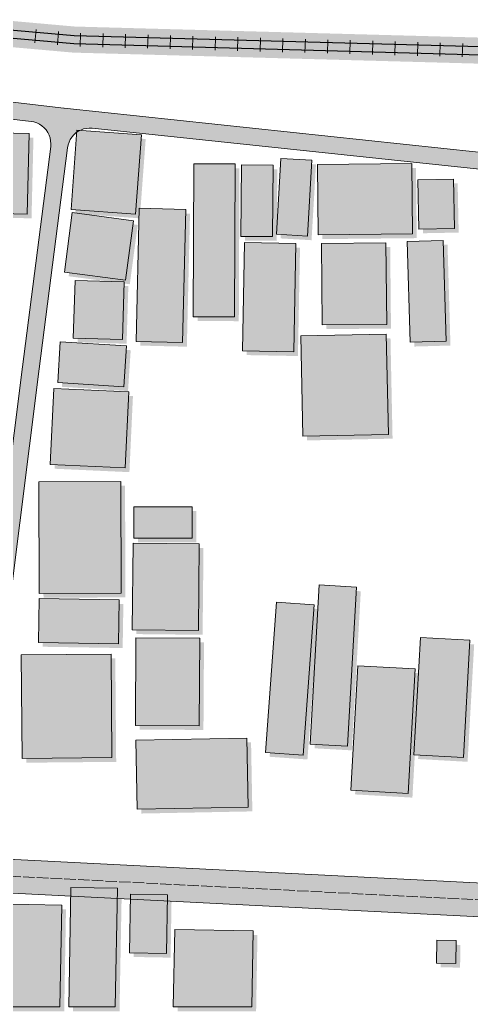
# Model space of a CAD drawing. Header units: metres. Extents: x 305859 to 307221, y 9155922 to 9156786.
# Drawn here: x 306411 to 306491.3, y 9155924.2 to 9156100.6 of the extents above; entities that cross this region are included whole.
import ezdxf

# ---------------------------------------------------------------- set-up
doc = ezdxf.new("R2010")
doc.units = ezdxf.units.M
doc.linetypes.add('DASHED', pattern=[1.524, 1.27, -0.254])
for name, color, linetype, lineweight, true_color in [('B-BAYANGAN', 7, 'Continuous', 0, 0x76786c), ('J-PERKERASAN_JALAN', 7, 'Continuous', 9, 0x989896), ('J-SUMBU_KOLEKTOR', 7, 'DASHED', 18, 0xffffff), ('K-BANGUNAN_LUAR_TAPAK', 7, 'Continuous', 9, 0xdedede), ('K-REL_BALAS', 7, 'Continuous', 0, 0xb0a89c), ('K-REL_BANTALAN', 7, 'Continuous', 9, 0x5a5a5a), ('K-REL_KA', 7, 'Continuous', 25, 0x282828)]:
    doc.layers.add(name, color=color, linetype=linetype, lineweight=lineweight, true_color=true_color)

msp = doc.modelspace()

# ---------------------------------------------------------------- hatches: boundary and pattern name
at = {"layer": 'B-BAYANGAN', "true_color": 0x76786c}
h = msp.add_hatch(color=8, dxfattribs=at)
h.dxf.hatch_style = 1
h.paths.add_polyline_path([(306394.41, 9156080.01), (306413.42, 9156079.58), (306413.08, 9156065.25), (306394.07, 9156065.69), (306394.41, 9156080.01)])
h = msp.add_hatch(color=8, dxfattribs=at)
h.dxf.hatch_style = 1
h.paths.add_polyline_path([(306421.9, 9156080.21), (306433.39, 9156079.36), (306432.34, 9156065.25), (306420.86, 9156066.1), (306421.9, 9156080.21)])
h = msp.add_hatch(color=8, dxfattribs=at)
h.dxf.hatch_style = 1
h.paths.add_polyline_path([(306458.18, 9156075.17), (306463.68, 9156074.85), (306462.89, 9156061.36), (306457.39, 9156061.68), (306458.18, 9156075.17)])
h = msp.add_hatch(color=8, dxfattribs=at)
h.dxf.hatch_style = 1
h.paths.add_polyline_path([(306442.72, 9156074.19), (306450.07, 9156074.17), (306449.95, 9156046.96), (306442.61, 9156046.99), (306442.72, 9156074.19)])
h = msp.add_hatch(color=8, dxfattribs=at)
h.dxf.hatch_style = 1
h.paths.add_polyline_path([(306451.16, 9156074.01), (306456.8, 9156073.96), (306456.7, 9156061.25), (306451.07, 9156061.3), (306451.16, 9156074.01)])
h = msp.add_hatch(color=8, dxfattribs=at)
h.dxf.hatch_style = 1
h.paths.add_polyline_path([(306464.7, 9156074.06), (306481.47, 9156074.23), (306481.6, 9156061.73), (306464.83, 9156061.56), (306464.7, 9156074.06)])
h = msp.add_hatch(color=8, dxfattribs=at)
h.dxf.hatch_style = 1
h.paths.add_polyline_path([(306482.54, 9156071.35), (306488.88, 9156071.47), (306489.06, 9156062.72), (306482.72, 9156062.6), (306482.54, 9156071.35)])
h = msp.add_hatch(color=8, dxfattribs=at)
h.dxf.hatch_style = 1
h.paths.add_polyline_path([(306432.98, 9156066.29), (306441.27, 9156066.09), (306440.71, 9156042.42), (306432.42, 9156042.62), (306432.98, 9156066.29)])
h = msp.add_hatch(color=8, dxfattribs=at)
h.dxf.hatch_style = 1
h.paths.add_polyline_path([(306431.97, 9156064.08), (306430.56, 9156053.53), (306419.68, 9156054.95), (306421.08, 9156065.51), (306431.97, 9156064.08)])
h = msp.add_hatch(color=8, dxfattribs=at)
h.dxf.hatch_style = 1
h.paths.add_polyline_path([(306451.73, 9156060.19), (306460.84, 9156060.02), (306460.47, 9156040.76), (306451.36, 9156040.93), (306451.73, 9156060.19)])
h = msp.add_hatch(color=8, dxfattribs=at)
h.dxf.hatch_style = 1
h.paths.add_polyline_path([(306465.42, 9156060.03), (306476.88, 9156060.13), (306477.02, 9156045.65), (306465.55, 9156045.55), (306465.42, 9156060.03)])
h = msp.add_hatch(color=8, dxfattribs=at)
h.dxf.hatch_style = 1
h.paths.add_polyline_path([(306480.66, 9156060.38), (306487.08, 9156060.56), (306487.6, 9156042.63), (306481.18, 9156042.45), (306480.66, 9156060.38)])
h = msp.add_hatch(color=8, dxfattribs=at)
h.dxf.hatch_style = 1
h.paths.add_polyline_path([(306430.3, 9156053.19), (306429.99, 9156042.95), (306421.26, 9156043.21), (306421.57, 9156053.45), (306430.3, 9156053.19)])
h = msp.add_hatch(color=8, dxfattribs=at)
h.dxf.hatch_style = 1
h.paths.add_polyline_path([(306461.71, 9156043.61), (306476.93, 9156043.93), (306477.3, 9156026.07), (306462.08, 9156025.75), (306461.71, 9156043.61)])
h = msp.add_hatch(color=8, dxfattribs=at)
h.dxf.hatch_style = 1
h.paths.add_polyline_path([(306430.72, 9156041.8), (306430.24, 9156034.53), (306418.48, 9156035.29), (306418.94, 9156042.56), (306430.72, 9156041.8)])
h = msp.add_hatch(color=8, dxfattribs=at)
h.dxf.hatch_style = 1
h.paths.add_polyline_path([(306431.12, 9156033.64), (306430.49, 9156020.11), (306417.17, 9156020.72), (306417.8, 9156034.25), (306431.12, 9156033.64)])
h = msp.add_hatch(color=8, dxfattribs=at)
h.dxf.hatch_style = 1
h.paths.add_polyline_path([(306429.71, 9156017.69), (306429.79, 9155997.84), (306415.21, 9155997.78), (306415.13, 9156017.63), (306429.71, 9156017.69)])
h = msp.add_hatch(color=8, dxfattribs=at)
h.dxf.hatch_style = 1
h.paths.add_polyline_path([(306432, 9156013.21), (306442.39, 9156013.22), (306442.4, 9156007.63), (306432.01, 9156007.62), (306432, 9156013.21)])
h = msp.add_hatch(color=8, dxfattribs=at)
h.dxf.hatch_style = 1
h.paths.add_polyline_path([(306431.89, 9156006.74), (306443.67, 9156006.62), (306443.51, 9155991.19), (306431.73, 9155991.31), (306431.89, 9156006.74)])
h = msp.add_hatch(color=8, dxfattribs=at)
h.dxf.hatch_style = 1
h.paths.add_polyline_path([(306465, 9155999.31), (306471.65, 9155998.93), (306470.05, 9155970.63), (306463.42, 9155971), (306465, 9155999.31)])
h = msp.add_hatch(color=8, dxfattribs=at)
h.dxf.hatch_style = 1
h.paths.add_polyline_path([(306429.42, 9155996.66), (306429.29, 9155988.83), (306415.08, 9155989.06), (306415.21, 9155996.89), (306429.42, 9155996.66)])
h = msp.add_hatch(color=8, dxfattribs=at)
h.dxf.hatch_style = 1
h.paths.add_polyline_path([(306457.39, 9155996.26), (306464.11, 9155995.77), (306462.16, 9155969.01), (306455.43, 9155969.49), (306457.39, 9155996.26)])
h = msp.add_hatch(color=8, dxfattribs=at)
h.dxf.hatch_style = 1
h.paths.add_polyline_path([(306432.41, 9155989.9), (306443.76, 9155989.85), (306443.66, 9155974.27), (306432.32, 9155974.32), (306432.41, 9155989.9)])
h = msp.add_hatch(color=8, dxfattribs=at)
h.dxf.hatch_style = 1
h.paths.add_polyline_path([(306483.02, 9155989.98), (306491.82, 9155989.49), (306490.65, 9155968.6), (306481.84, 9155969.09), (306483.02, 9155989.98)])
h = msp.add_hatch(color=8, dxfattribs=at)
h.dxf.hatch_style = 1
h.paths.add_polyline_path([(306427.98, 9155987.02), (306428.14, 9155968.59), (306412.16, 9155968.44), (306412, 9155986.89), (306427.98, 9155987.02)])
h = msp.add_hatch(color=8, dxfattribs=at)
h.dxf.hatch_style = 1
h.paths.add_polyline_path([(306471.87, 9155984.94), (306482.08, 9155984.38), (306480.83, 9155962.23), (306470.63, 9155962.8), (306471.87, 9155984.94)])
h = msp.add_hatch(color=8, dxfattribs=at)
h.dxf.hatch_style = 1
h.paths.add_polyline_path([(306432.38, 9155971.69), (306452.13, 9155972.06), (306452.36, 9155959.78), (306432.6, 9155959.4), (306432.38, 9155971.69)])
h = msp.add_hatch(color=8, dxfattribs=at)
h.dxf.hatch_style = 1
h.paths.add_polyline_path([(306420.85, 9155945.5), (306429.12, 9155945.35), (306428.73, 9155924.25), (306420.47, 9155924.25), (306420.85, 9155945.5)])
h = msp.add_hatch(color=8, dxfattribs=at)
h.dxf.hatch_style = 1
h.paths.add_polyline_path([(306431.42, 9155944.32), (306437.99, 9155944.22), (306437.82, 9155933.77), (306431.23, 9155933.89), (306431.42, 9155944.32)])
h = msp.add_hatch(color=8, dxfattribs=at)
h.dxf.hatch_style = 1
h.paths.add_polyline_path([(306407.2, 9155942.59), (306419.21, 9155942.37), (306418.89, 9155924.25), (306406.87, 9155924.25), (306407.2, 9155942.59)])
h = msp.add_hatch(color=8, dxfattribs=at)
h.dxf.hatch_style = 1
h.paths.add_polyline_path([(306439.3, 9155938.05), (306453.27, 9155937.81), (306453.03, 9155924.25), (306439.05, 9155924.25), (306439.3, 9155938.05)])
h = msp.add_hatch(color=8, dxfattribs=at)
h.dxf.hatch_style = 1
h.paths.add_polyline_path([(306485.92, 9155936.1), (306489.38, 9155936.04), (306489.31, 9155931.99), (306485.85, 9155932.06), (306485.92, 9155936.1)])
at = {"layer": 'J-PERKERASAN_JALAN', "true_color": 0xa8a8a6}
h = msp.add_hatch(color=253, dxfattribs=at)
h.dxf.hatch_style = 1
h.paths.add_polyline_path([(306571.65, 9155936.21), (306571.24, 9155935.88), (306570.87, 9155935.51), (306570.56, 9155935.09), (306570.31, 9155934.63), (306570.11, 9155934.14), (306569.98, 9155933.63), (306569.92, 9155933.11), (306569.52, 9155925), (306566.51, 9155925), (306566.93, 9155933.31), (306566.92, 9155933.83), (306566.84, 9155934.35), (306566.7, 9155934.85), (306566.49, 9155935.33), (306566.23, 9155935.78), (306565.9, 9155936.19), (306565.53, 9155936.56), (306565.11, 9155936.87), (306564.65, 9155937.12), (306564.16, 9155937.31), (306563.65, 9155937.44), (306563.14, 9155937.5), (306409.66, 9155945.23), (306409.14, 9155945.22), (306408.62, 9155945.15), (306408.12, 9155945), (306407.64, 9155944.79), (306407.19, 9155944.52), (306406.78, 9155944.2), (306406.41, 9155943.82), (306406.1, 9155943.4), (306405.84, 9155942.94), (306405.65, 9155942.45), (306405.53, 9155941.95), (306405.47, 9155941.43), (306404.69, 9155925), (306401.68, 9155925), (306402.47, 9155941.55), (306402.46, 9155942.07), (306402.38, 9155942.6), (306402.23, 9155943.1), (306402.02, 9155943.59), (306401.75, 9155944.04), (306401.41, 9155944.45), (306401.03, 9155944.81), (306400.6, 9155945.12), (306400.14, 9155945.37), (306399.65, 9155945.56), (306399.13, 9155945.68), (306398.61, 9155945.73), (306357.29, 9155947.12), (306357.29, 9155953.13), (306396.8, 9155951.8), (306397.34, 9155951.82), (306397.87, 9155951.91), (306398.38, 9155952.07), (306398.87, 9155952.29), (306399.32, 9155952.58), (306399.73, 9155952.93), (306400.09, 9155953.33), (306400.39, 9155953.78), (306400.63, 9155954.26), (306400.8, 9155954.77), (306400.9, 9155955.3), (306411.45, 9156038.85), (306416.49, 9156078.01), (306416.52, 9156078.53), (306416.48, 9156079.06), (306416.38, 9156079.57), (306416.2, 9156080.07), (306415.97, 9156080.54), (306415.67, 9156080.98), (306415.32, 9156081.37), (306414.92, 9156081.72), (306414.48, 9156082), (306414, 9156082.23), (306413.5, 9156082.39), (306412.99, 9156082.49), (306357.29, 9156089.03), (306357.29, 9156092.05), (306418.83, 9156084.82), (306418.87, 9156084.82), (306526.09, 9156073.47), (306526.16, 9156073.47), (306564.7, 9156070.03), (306620.15, 9156065.11), (306620.42, 9156065.1), (306854.86, 9156059.86), (306855.39, 9156059.88), (306855.9, 9156059.97), (306856.4, 9156060.13), (306856.88, 9156060.35), (306857.32, 9156060.64), (306857.72, 9156060.97), (306858.08, 9156061.36), (306858.38, 9156061.79), (306858.62, 9156062.26), (306858.8, 9156062.75), (306858.91, 9156063.26), (306858.21, 9156058.67), (306858.19, 9156058.4), (306857.84, 9156052.64), (306857.83, 9156053.18), (306857.76, 9156053.71), (306857.61, 9156054.22), (306857.4, 9156054.71), (306857.12, 9156055.17), (306856.79, 9156055.59), (306856.4, 9156055.96), (306855.96, 9156056.27), (306855.49, 9156056.53), (306854.99, 9156056.71), (306854.47, 9156056.83), (306853.93, 9156056.88), (306620.3, 9156062.1), (306620.25, 9156062.1), (306619.99, 9156062.12), (306619.94, 9156062.12), (306569.48, 9156066.6), (306568.94, 9156066.61), (306568.4, 9156066.55), (306567.88, 9156066.41), (306567.37, 9156066.21), (306566.91, 9156065.94), (306566.48, 9156065.61), (306566.1, 9156065.23), (306565.77, 9156064.8), (306565.51, 9156064.32), (306565.31, 9156063.82), (306565.18, 9156063.3), (306555.48, 9156007.35), (306555.45, 9156007.23), (306555.33, 9156007.24), (306552.63, 9156007.71), (306552.51, 9156007.74), (306552.52, 9156007.86), (306562.07, 9156062.91), (306562.12, 9156063.41), (306562.11, 9156063.92), (306562.04, 9156064.42), (306561.9, 9156064.91), (306561.7, 9156065.38), (306561.45, 9156065.82), (306561.14, 9156066.22), (306560.78, 9156066.59), (306560.38, 9156066.9), (306559.94, 9156067.16), (306559.47, 9156067.36), (306558.99, 9156067.5), (306558.48, 9156067.58), (306525.86, 9156070.48), (306525.83, 9156070.48), (306423.87, 9156081.27), (306423.36, 9156081.29), (306422.84, 9156081.25), (306422.34, 9156081.14), (306421.86, 9156080.96), (306421.4, 9156080.73), (306420.97, 9156080.43), (306420.59, 9156080.09), (306420.25, 9156079.7), (306419.97, 9156079.27), (306419.75, 9156078.8), (306419.58, 9156078.31), (306419.48, 9156077.81), (306414.43, 9156038.48), (306414.43, 9156038.47), (306404, 9155955.83), (306403.96, 9155955.32), (306404, 9155954.82), (306404.09, 9155954.32), (306404.25, 9155953.84), (306404.47, 9155953.38), (306404.74, 9155952.96), (306405.07, 9155952.57), (306405.44, 9155952.23), (306405.85, 9155951.93), (306406.3, 9155951.69), (306406.77, 9155951.51), (306407.26, 9155951.39), (306407.76, 9155951.33), (306563.8, 9155943.48), (306568.94, 9155943.2), (306704.39, 9155935.81), (306704.44, 9155935.81), (306846.44, 9155929.79), (306846.95, 9155929.8), (306847.46, 9155929.88), (306847.96, 9155930.03), (306848.43, 9155930.23), (306848.88, 9155930.5), (306849.28, 9155930.82), (306849.64, 9155931.19), (306849.95, 9155931.6), (306850.21, 9155932.05), (306850.4, 9155932.53), (306850.53, 9155933.03), (306850.6, 9155933.55), (306850.18, 9155926.69), (306856.14, 9155926.32), (306855.99, 9155926.28), (306855.82, 9155926.25), (306855.32, 9155926.07), (306854.85, 9155925.83), (306854.41, 9155925.53), (306854.01, 9155925.18), (306853.86, 9155925), (306817.81, 9155925), (306704.15, 9155929.81), (306704.11, 9155929.82), (306574.14, 9155936.91), (306573.61, 9155936.9), (306573.09, 9155936.83), (306572.59, 9155936.68), (306572.1, 9155936.48), (306571.65, 9155936.21)])
at = {"layer": 'K-BANGUNAN_LUAR_TAPAK', "true_color": 0xececea}
h = msp.add_hatch(color=7, dxfattribs=at)
h.dxf.hatch_style = 1
h.paths.add_polyline_path([(306393.66, 9156080.76), (306412.67, 9156080.33), (306412.33, 9156066), (306393.32, 9156066.44), (306393.66, 9156080.76)])
h = msp.add_hatch(color=7, dxfattribs=at)
h.dxf.hatch_style = 1
h.paths.add_polyline_path([(306421.15, 9156080.96), (306432.64, 9156080.11), (306431.59, 9156066), (306420.11, 9156066.85), (306421.15, 9156080.96)])
h = msp.add_hatch(color=7, dxfattribs=at)
h.dxf.hatch_style = 1
h.paths.add_polyline_path([(306441.97, 9156074.94), (306449.32, 9156074.92), (306449.2, 9156047.71), (306441.86, 9156047.74), (306441.97, 9156074.94)])
h = msp.add_hatch(color=7, dxfattribs=at)
h.dxf.hatch_style = 1
h.paths.add_polyline_path([(306457.43, 9156075.92), (306462.93, 9156075.6), (306462.14, 9156062.11), (306456.64, 9156062.43), (306457.43, 9156075.92)])
h = msp.add_hatch(color=7, dxfattribs=at)
h.dxf.hatch_style = 1
h.paths.add_polyline_path([(306463.95, 9156074.81), (306480.72, 9156074.98), (306480.85, 9156062.48), (306464.08, 9156062.31), (306463.95, 9156074.81)])
h = msp.add_hatch(color=7, dxfattribs=at)
h.dxf.hatch_style = 1
h.paths.add_polyline_path([(306450.41, 9156074.76), (306456.05, 9156074.71), (306455.95, 9156062), (306450.32, 9156062.05), (306450.41, 9156074.76)])
h = msp.add_hatch(color=7, dxfattribs=at)
h.dxf.hatch_style = 1
h.paths.add_polyline_path([(306481.79, 9156072.1), (306488.13, 9156072.22), (306488.31, 9156063.47), (306481.97, 9156063.35), (306481.79, 9156072.1)])
h = msp.add_hatch(color=7, dxfattribs=at)
h.dxf.hatch_style = 1
h.paths.add_polyline_path([(306431.22, 9156064.83), (306429.81, 9156054.28), (306418.93, 9156055.7), (306420.33, 9156066.26), (306431.22, 9156064.83)])
h = msp.add_hatch(color=7, dxfattribs=at)
h.dxf.hatch_style = 1
h.paths.add_polyline_path([(306432.23, 9156067.04), (306440.52, 9156066.84), (306439.96, 9156043.17), (306431.67, 9156043.37), (306432.23, 9156067.04)])
h = msp.add_hatch(color=7, dxfattribs=at)
h.dxf.hatch_style = 1
h.paths.add_polyline_path([(306450.98, 9156060.94), (306460.09, 9156060.77), (306459.72, 9156041.51), (306450.61, 9156041.68), (306450.98, 9156060.94)])
h = msp.add_hatch(color=7, dxfattribs=at)
h.dxf.hatch_style = 1
h.paths.add_polyline_path([(306464.67, 9156060.78), (306476.13, 9156060.88), (306476.27, 9156046.4), (306464.8, 9156046.3), (306464.67, 9156060.78)])
h = msp.add_hatch(color=7, dxfattribs=at)
h.dxf.hatch_style = 1
h.paths.add_polyline_path([(306479.91, 9156061.13), (306486.33, 9156061.31), (306486.85, 9156043.38), (306480.43, 9156043.2), (306479.91, 9156061.13)])
h = msp.add_hatch(color=7, dxfattribs=at)
h.dxf.hatch_style = 1
h.paths.add_polyline_path([(306429.55, 9156053.94), (306429.24, 9156043.7), (306420.51, 9156043.96), (306420.82, 9156054.2), (306429.55, 9156053.94)])
h = msp.add_hatch(color=7, dxfattribs=at)
h.dxf.hatch_style = 1
h.paths.add_polyline_path([(306429.97, 9156042.55), (306429.49, 9156035.28), (306417.73, 9156036.04), (306418.19, 9156043.31), (306429.97, 9156042.55)])
h = msp.add_hatch(color=7, dxfattribs=at)
h.dxf.hatch_style = 1
h.paths.add_polyline_path([(306460.96, 9156044.36), (306476.18, 9156044.68), (306476.55, 9156026.82), (306461.33, 9156026.5), (306460.96, 9156044.36)])
h = msp.add_hatch(color=7, dxfattribs=at)
h.dxf.hatch_style = 1
h.paths.add_polyline_path([(306430.37, 9156034.39), (306429.74, 9156020.86), (306416.42, 9156021.47), (306417.05, 9156035), (306430.37, 9156034.39)])
h = msp.add_hatch(color=7, dxfattribs=at)
h.dxf.hatch_style = 1
h.paths.add_polyline_path([(306428.96, 9156018.44), (306429.04, 9155998.59), (306414.46, 9155998.53), (306414.38, 9156018.38), (306428.96, 9156018.44)])
h = msp.add_hatch(color=7, dxfattribs=at)
h.dxf.hatch_style = 1
h.paths.add_polyline_path([(306431.25, 9156013.96), (306441.64, 9156013.97), (306441.65, 9156008.38), (306431.26, 9156008.37), (306431.25, 9156013.96)])
h = msp.add_hatch(color=7, dxfattribs=at)
h.dxf.hatch_style = 1
h.paths.add_polyline_path([(306431.14, 9156007.49), (306442.92, 9156007.37), (306442.76, 9155991.94), (306430.98, 9155992.06), (306431.14, 9156007.49)])
h = msp.add_hatch(color=7, dxfattribs=at)
h.dxf.hatch_style = 1
h.paths.add_polyline_path([(306464.25, 9156000.06), (306470.9, 9155999.68), (306469.3, 9155971.38), (306462.67, 9155971.75), (306464.25, 9156000.06)])
h = msp.add_hatch(color=7, dxfattribs=at)
h.dxf.hatch_style = 1
h.paths.add_polyline_path([(306428.67, 9155997.41), (306428.54, 9155989.58), (306414.33, 9155989.81), (306414.46, 9155997.64), (306428.67, 9155997.41)])
h = msp.add_hatch(color=7, dxfattribs=at)
h.dxf.hatch_style = 1
h.paths.add_polyline_path([(306456.64, 9155997.01), (306463.36, 9155996.52), (306461.41, 9155969.76), (306454.68, 9155970.24), (306456.64, 9155997.01)])
h = msp.add_hatch(color=7, dxfattribs=at)
h.dxf.hatch_style = 1
h.paths.add_polyline_path([(306431.66, 9155990.65), (306443.01, 9155990.6), (306442.91, 9155975.02), (306431.57, 9155975.07), (306431.66, 9155990.65)])
h = msp.add_hatch(color=7, dxfattribs=at)
h.dxf.hatch_style = 1
h.paths.add_polyline_path([(306482.27, 9155990.73), (306491.07, 9155990.24), (306489.9, 9155969.35), (306481.09, 9155969.84), (306482.27, 9155990.73)])
h = msp.add_hatch(color=7, dxfattribs=at)
h.dxf.hatch_style = 1
h.paths.add_polyline_path([(306427.23, 9155987.77), (306427.39, 9155969.34), (306411.41, 9155969.19), (306411.25, 9155987.64), (306427.23, 9155987.77)])
h = msp.add_hatch(color=7, dxfattribs=at)
h.dxf.hatch_style = 1
h.paths.add_polyline_path([(306471.12, 9155985.69), (306481.33, 9155985.13), (306480.08, 9155962.98), (306469.88, 9155963.55), (306471.12, 9155985.69)])
h = msp.add_hatch(color=7, dxfattribs=at)
h.dxf.hatch_style = 1
h.paths.add_polyline_path([(306431.63, 9155972.44), (306451.38, 9155972.81), (306451.61, 9155960.53), (306431.85, 9155960.15), (306431.63, 9155972.44)])
h = msp.add_hatch(color=7, dxfattribs=at)
h.dxf.hatch_style = 1
h.paths.add_polyline_path([(306420.1, 9155946.25), (306428.37, 9155946.1), (306427.98, 9155925), (306419.72, 9155925), (306420.1, 9155946.25)])
h = msp.add_hatch(color=7, dxfattribs=at)
h.dxf.hatch_style = 1
h.paths.add_polyline_path([(306430.67, 9155945.07), (306437.24, 9155944.97), (306437.07, 9155934.52), (306430.48, 9155934.64), (306430.67, 9155945.07)])
h = msp.add_hatch(color=7, dxfattribs=at)
h.dxf.hatch_style = 1
h.paths.add_polyline_path([(306406.45, 9155943.34), (306418.46, 9155943.12), (306418.14, 9155925), (306406.12, 9155925), (306406.45, 9155943.34)])
h = msp.add_hatch(color=7, dxfattribs=at)
h.dxf.hatch_style = 1
h.paths.add_polyline_path([(306438.55, 9155938.8), (306452.52, 9155938.56), (306452.28, 9155925), (306438.3, 9155925), (306438.55, 9155938.8)])
h = msp.add_hatch(color=7, dxfattribs=at)
h.dxf.hatch_style = 1
h.paths.add_polyline_path([(306485.17, 9155936.85), (306488.63, 9155936.79), (306488.56, 9155932.74), (306485.1, 9155932.81), (306485.17, 9155936.85)])
at = {"layer": 'K-REL_BALAS', "true_color": 0xbeb8ae}
h = msp.add_hatch(color=9, dxfattribs=at)
h.dxf.hatch_style = 1
h.paths.add_polyline_path([(306482.16, 9156097.69), (306501.6, 9156097.16), (306542.59, 9156099.52), (306542.39, 9156102.19), (306542.28, 9156103.62), (306568.72, 9156105.58), (306591.59, 9156108.69), (306569.68, 9156106.67), (306569.61, 9156106.67), (306569.55, 9156106.67), (306569.48, 9156106.66), (306524.35, 9156106.47), (306524.3, 9156106.47), (306524.26, 9156106.47), (306524.22, 9156106.47), (306482.16, 9156108.6), (306482.16, 9156113.24), (306482.95, 9156113.2), (306482.16, 9156113.26), (306482.16, 9156117.91), (306520.14, 9156115.4), (306566.87, 9156114.98), (306613.86, 9156118.42), (306780.42, 9156141.94), (306829.44, 9156149.59), (306829.44, 9156141.1), (306798.46, 9156136.76), (306829.44, 9156140.94), (306829.44, 9156132.19), (306677.95, 9156112.49), (306592.69, 9156100.46), (306592.69, 9156100.46), (306592.68, 9156100.46), (306592.68, 9156100.46), (306557.24, 9156095.73), (306557.18, 9156095.72), (306557.13, 9156095.72), (306557.07, 9156095.71), (306501.77, 9156092.52), (306501.71, 9156092.52), (306501.64, 9156092.52), (306501.58, 9156092.52), (306482.16, 9156093.05), (306482.16, 9156097.69)])
h = msp.add_hatch(color=9, dxfattribs=at)
h.dxf.hatch_style = 1
h.paths.add_polyline_path([(306321.87, 9156108.15), (306420.78, 9156099.36), (306433.15, 9156099.02), (306433.15, 9156094.38), (306420.58, 9156094.72), (306420.53, 9156094.73), (306420.49, 9156094.73), (306420.44, 9156094.73), (306321.87, 9156103.49), (306321.87, 9156108.15)])
h = msp.add_hatch(color=9, dxfattribs=at)
h.dxf.hatch_style = 1
h.paths.add_polyline_path([(306433.15, 9156099.02), (306482.16, 9156097.69), (306482.16, 9156093.05), (306433.15, 9156094.38), (306433.15, 9156099.02)])

# ---------------------------------------------------------------- linework, layer by layer
at = {"layer": 'J-PERKERASAN_JALAN', "color": 8, "lineweight": 13, "true_color": 0x787876}
for points in [[(306319.27, 9156096.52), (306418.83, 9156084.82), (306418.87, 9156084.82), (306526.09, 9156073.47), (306526.16, 9156073.47), (306564.7, 9156070.03), (306620.15, 9156065.11), (306620.42, 9156065.1), (306854.86, 9156059.86)], [(306400.9, 9155955.3), (306411.45, 9156038.85), (306411.45, 9156038.85), (306416.49, 9156078.01), (306416.52, 9156078.53), (306416.48, 9156079.06), (306416.38, 9156079.57), (306416.2, 9156080.07), (306415.97, 9156080.54), (306415.67, 9156080.98), (306415.32, 9156081.37), (306414.92, 9156081.72), (306414.48, 9156082), (306414, 9156082.23), (306413.5, 9156082.39), (306412.99, 9156082.49), (306319.35, 9156093.49)], [(306525.83, 9156070.48), (306423.87, 9156081.27), (306423.36, 9156081.29), (306422.84, 9156081.25), (306422.34, 9156081.14), (306421.86, 9156080.96), (306421.4, 9156080.73), (306420.97, 9156080.43), (306420.59, 9156080.09), (306420.25, 9156079.7), (306419.97, 9156079.27), (306419.75, 9156078.8), (306419.58, 9156078.31), (306419.48, 9156077.81), (306414.43, 9156038.48), (306414.43, 9156038.47), (306404, 9155955.83)], [(306407.76, 9155951.33), (306563.8, 9155943.48), (306568.94, 9155943.2), (306704.39, 9155935.81), (306704.44, 9155935.81), (306846.44, 9155929.79)], [(306563.14, 9155937.5), (306409.66, 9155945.23)]]:
    msp.add_lwpolyline(points, dxfattribs=at)
at = {"layer": 'J-SUMBU_KOLEKTOR', "linetype": 'DASHED', "ltscale": 1.6}
msp.add_lwpolyline([(305890, 9155960.64), (305938.03, 9155960.42), (306052.43, 9155958.42), (306113.79, 9155957.35), (306296.41, 9155952.17), (306401.58, 9155948.64), (306404.3, 9155948.5), (306563.65, 9155940.48), (306568.78, 9155940.2), (306704.27, 9155932.81), (306853.17, 9155926.5)], dxfattribs=at)
at = {"layer": 'K-BANGUNAN_LUAR_TAPAK', "color": 253, "lineweight": 9, "true_color": 0xb0b0ae}
for points in [[(306393.66, 9156080.76), (306412.67, 9156080.33), (306412.33, 9156066), (306393.32, 9156066.44), (306393.66, 9156080.76)], [(306421.15, 9156080.96), (306432.64, 9156080.11), (306431.59, 9156066), (306420.11, 9156066.85), (306421.15, 9156080.96)], [(306441.97, 9156074.94), (306449.32, 9156074.92), (306449.2, 9156047.71), (306441.86, 9156047.74), (306441.97, 9156074.94)], [(306457.43, 9156075.92), (306462.93, 9156075.6), (306462.14, 9156062.11), (306456.64, 9156062.43), (306457.43, 9156075.92)], [(306463.95, 9156074.81), (306480.72, 9156074.98), (306480.85, 9156062.48), (306464.08, 9156062.31), (306463.95, 9156074.81)], [(306450.41, 9156074.76), (306456.05, 9156074.71), (306455.95, 9156062), (306450.32, 9156062.05), (306450.41, 9156074.76)], [(306481.79, 9156072.1), (306488.13, 9156072.22), (306488.31, 9156063.47), (306481.97, 9156063.35), (306481.79, 9156072.1)], [(306431.22, 9156064.83), (306429.81, 9156054.28), (306418.93, 9156055.7), (306420.33, 9156066.26), (306431.22, 9156064.83)], [(306432.23, 9156067.04), (306440.52, 9156066.84), (306439.96, 9156043.17), (306431.67, 9156043.37), (306432.23, 9156067.04)], [(306450.98, 9156060.94), (306460.09, 9156060.77), (306459.72, 9156041.51), (306450.61, 9156041.68), (306450.98, 9156060.94)], [(306464.67, 9156060.78), (306476.13, 9156060.88), (306476.27, 9156046.4), (306464.8, 9156046.3), (306464.67, 9156060.78)], [(306479.91, 9156061.13), (306486.33, 9156061.31), (306486.85, 9156043.38), (306480.43, 9156043.2), (306479.91, 9156061.13)], [(306429.55, 9156053.94), (306429.24, 9156043.7), (306420.51, 9156043.96), (306420.82, 9156054.2), (306429.55, 9156053.94)], [(306429.97, 9156042.55), (306429.49, 9156035.28), (306417.73, 9156036.04), (306418.19, 9156043.31), (306429.97, 9156042.55)], [(306460.96, 9156044.36), (306476.18, 9156044.68), (306476.55, 9156026.82), (306461.33, 9156026.5), (306460.96, 9156044.36)], [(306430.37, 9156034.39), (306429.74, 9156020.86), (306416.42, 9156021.47), (306417.05, 9156035), (306430.37, 9156034.39)], [(306428.96, 9156018.44), (306429.04, 9155998.59), (306414.46, 9155998.53), (306414.38, 9156018.38), (306428.96, 9156018.44)], [(306431.25, 9156013.96), (306441.64, 9156013.97), (306441.65, 9156008.38), (306431.26, 9156008.37), (306431.25, 9156013.96)], [(306431.14, 9156007.49), (306442.92, 9156007.37), (306442.76, 9155991.94), (306430.98, 9155992.06), (306431.14, 9156007.49)], [(306464.25, 9156000.06), (306470.9, 9155999.68), (306469.3, 9155971.38), (306462.67, 9155971.75), (306464.25, 9156000.06)], [(306428.67, 9155997.41), (306428.54, 9155989.58), (306414.33, 9155989.81), (306414.46, 9155997.64), (306428.67, 9155997.41)], [(306456.64, 9155997.01), (306463.36, 9155996.52), (306461.41, 9155969.76), (306454.68, 9155970.24), (306456.64, 9155997.01)], [(306431.66, 9155990.65), (306443.01, 9155990.6), (306442.91, 9155975.02), (306431.57, 9155975.07), (306431.66, 9155990.65)], [(306482.27, 9155990.73), (306491.07, 9155990.24), (306489.9, 9155969.35), (306481.09, 9155969.84), (306482.27, 9155990.73)], [(306427.23, 9155987.77), (306427.39, 9155969.34), (306411.41, 9155969.19), (306411.25, 9155987.64), (306427.23, 9155987.77)], [(306471.12, 9155985.69), (306481.33, 9155985.13), (306480.08, 9155962.98), (306469.88, 9155963.55), (306471.12, 9155985.69)], [(306431.63, 9155972.44), (306451.38, 9155972.81), (306451.61, 9155960.53), (306431.85, 9155960.15), (306431.63, 9155972.44)], [(306420.1, 9155946.25), (306428.37, 9155946.1), (306427.98, 9155925), (306419.72, 9155925), (306420.1, 9155946.25)], [(306430.67, 9155945.07), (306437.24, 9155944.97), (306437.07, 9155934.52), (306430.48, 9155934.64), (306430.67, 9155945.07)], [(306406.45, 9155943.34), (306418.46, 9155943.12), (306418.14, 9155925), (306406.12, 9155925), (306406.45, 9155943.34)], [(306438.55, 9155938.8), (306452.52, 9155938.56), (306452.28, 9155925), (306438.3, 9155925), (306438.55, 9155938.8)], [(306485.17, 9155936.85), (306488.63, 9155936.79), (306488.56, 9155932.74), (306485.1, 9155932.81), (306485.17, 9155936.85)]]:
    msp.add_lwpolyline(points, close=True, dxfattribs=at)
at = {"layer": 'K-REL_BANTALAN'}
for points in [[(306413.69, 9156096.46), (306413.9, 9156098.85)], [(306417.68, 9156096.1), (306417.89, 9156098.49)], [(306421.74, 9156095.81), (306421.8, 9156098.21)], [(306425.74, 9156095.7), (306425.8, 9156098.1)], [(306429.73, 9156095.59), (306429.8, 9156097.99)], [(306433.73, 9156095.49), (306433.8, 9156097.88)], [(306437.73, 9156095.38), (306437.8, 9156097.78)], [(306441.73, 9156095.27), (306441.8, 9156097.67)], [(306445.73, 9156095.16), (306445.79, 9156097.56)], [(306449.73, 9156095.05), (306449.79, 9156097.45)], [(306453.73, 9156094.94), (306453.79, 9156097.34)], [(306457.72, 9156094.83), (306457.79, 9156097.23)], [(306461.72, 9156094.72), (306461.79, 9156097.12)], [(306465.72, 9156094.62), (306465.79, 9156097.01)], [(306469.72, 9156094.51), (306469.78, 9156096.91)], [(306473.72, 9156094.4), (306473.78, 9156096.8)], [(306477.72, 9156094.29), (306477.78, 9156096.69)], [(306481.72, 9156094.18), (306481.78, 9156096.58)], [(306485.71, 9156094.07), (306485.78, 9156096.47)], [(306489.71, 9156093.96), (306489.78, 9156096.36)]]:
    msp.add_lwpolyline(points, dxfattribs=at)
at = {"layer": 'K-REL_KA'}
for points in [[(305860.23, 9156248.48), (305946.3, 9156219.39), (306110.77, 9156163.83), (306197.15, 9156136.21), (306257.27, 9156119.47), (306315.05, 9156107.15), (306420.69, 9156097.76), (306501.63, 9156095.56), (306556.87, 9156098.74), (306592.27, 9156103.48), (306677.54, 9156115.5)], [(305859.77, 9156247.12), (305945.84, 9156218.02), (306110.31, 9156162.46), (306110.32, 9156162.46), (306196.73, 9156134.83), (306196.75, 9156134.82), (306256.91, 9156118.08), (306256.95, 9156118.07), (306314.79, 9156105.73), (306314.88, 9156105.72), (306420.58, 9156096.32), (306420.63, 9156096.32), (306501.62, 9156094.12), (306501.68, 9156094.12), (306556.98, 9156097.31), (306557.03, 9156097.31), (306592.46, 9156102.05), (306592.47, 9156102.05), (306677.74, 9156114.07)]]:
    msp.add_lwpolyline(points, dxfattribs=at)

doc.saveas('drawing.dxf')
